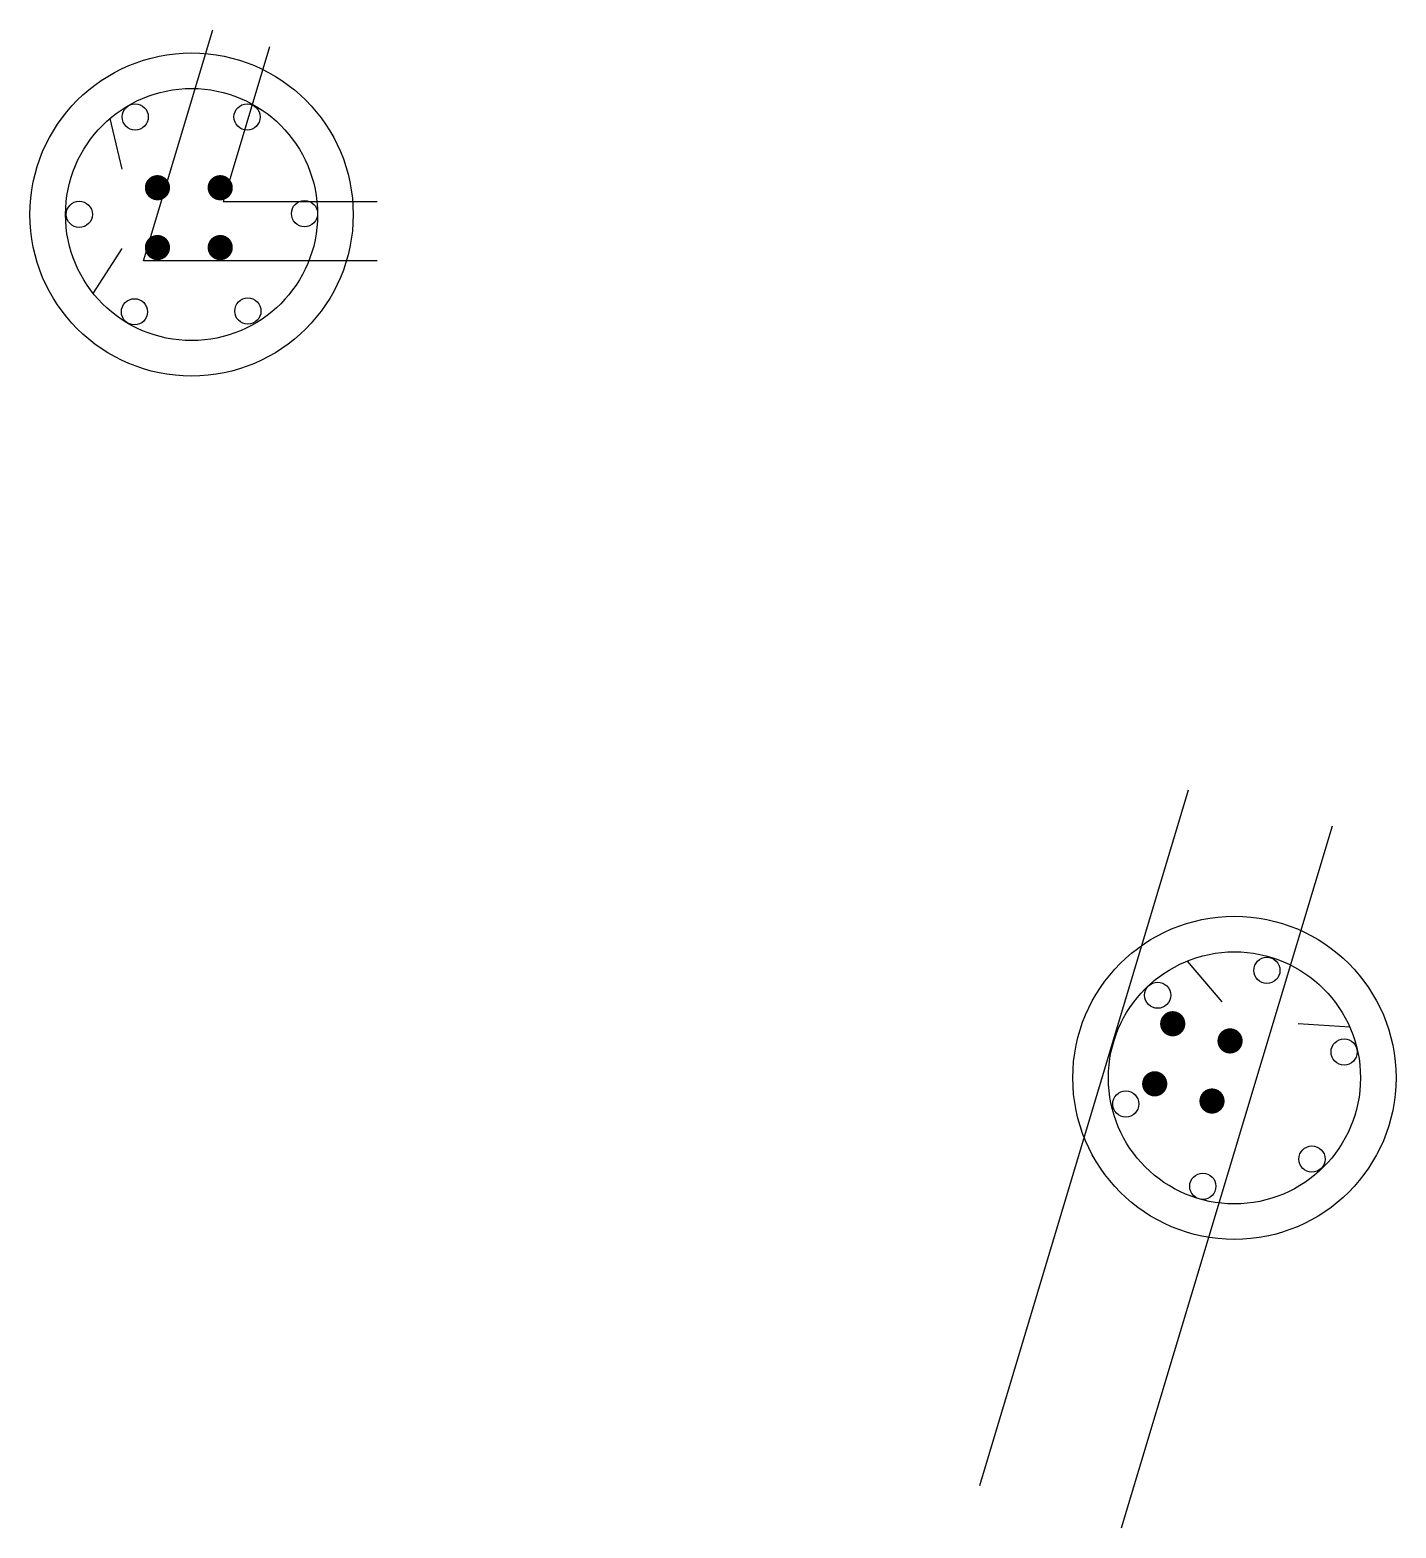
# Model space of a CAD drawing. Header units: centimetres. Extents: x 29921 to 42652, y -19090 to -11306.
# Drawn here: x 33620 to 34360, y -18134 to -17323 of the extents above; entities that cross this region are included whole.
import ezdxf

# ---------------------------------------------------------------- set-up
doc = ezdxf.new("R2010")
doc.units = ezdxf.units.CM
doc.header["$LTSCALE"] = 25.4
doc.layers.add('01_linteaux', color=2, linetype='Continuous')
doc.layers.add('01_texte', color=230, linetype='Continuous')

msp = doc.modelspace()

# ---------------------------------------------------------------- linework, layer by layer
at = {"layer": '01_linteaux'}
for p, q in [((33681.7, -17447.63), (33719.2, -17322.69)), ((33749.85, -17331.89), (33724.71, -17415.63)), ((33724.71, -17415.63), (33808.12, -17415.63)), ((33808.12, -17447.63), (33681.7, -17447.63)), ((34134.43, -18110.85), (34247.51, -17734.11)), ((34325.13, -17753.79), (34211.05, -18133.85))]:
    msp.add_line(p, q, dxfattribs=at)
at = {"layer": '01_texte'}
for p, q in [((33663.47, -17370.65), (33669.86, -17398.05)), ((33654.48, -17465.37), (33670.18, -17441)), ((34246.67, -17826.84), (34265.49, -17848.89)), ((34334.8, -17862.69), (34306.72, -17860.92))]:
    msp.add_line(p, q, dxfattribs=at)
at = {"layer": '01_texte', "const_width": 6.82, "flags": 128}
for points in [[(33690.92, -17405.15, 1), (33687.51, -17411.06, 1)], [(33724.9, -17405.15, 1), (33721.49, -17411.06, 1)], [(33690.92, -17437.55, 1), (33687.51, -17443.46, 1)], [(33724.9, -17437.55, 1), (33721.49, -17443.46, 1)], [(34241.24, -17863.27, 1), (34236.56, -17858.3, 1)], [(34272.27, -17872.58, 1), (34267.59, -17867.61, 1)], [(34231.47, -17895.81, 1), (34226.79, -17890.84, 1)], [(34262.5, -17905.12, 1), (34257.82, -17900.16, 1)]]:
    msp.add_lwpolyline(points, format="xyb", close=True, dxfattribs=at)
at = {"layer": '01_texte'}
for centre, radius in [((33707.69, -17422.63), 87.5), ((33707.69, -17422.63), 68.25), ((33677.18, -17369.79), 7.09), ((33737.74, -17369.79), 7.09), ((33646.9, -17422.55), 7.09), ((33768.84, -17422.14), 7.09), ((33676.77, -17475.3), 7.09), ((33738.15, -17474.89), 7.09), ((34272.3, -17890.09), 87.5), ((34272.3, -17890.09), 68.25), ((34289.86, -17831.9), 7.09), ((34230.74, -17845.34), 7.09), ((34331.68, -17876.07), 7.09), ((34213.49, -17904.24), 7.09), ((34314.27, -17934.07), 7.09), ((34255.19, -17948.8), 7.09)]:
    msp.add_circle(centre, radius, dxfattribs=at)

doc.saveas('drawing.dxf')
